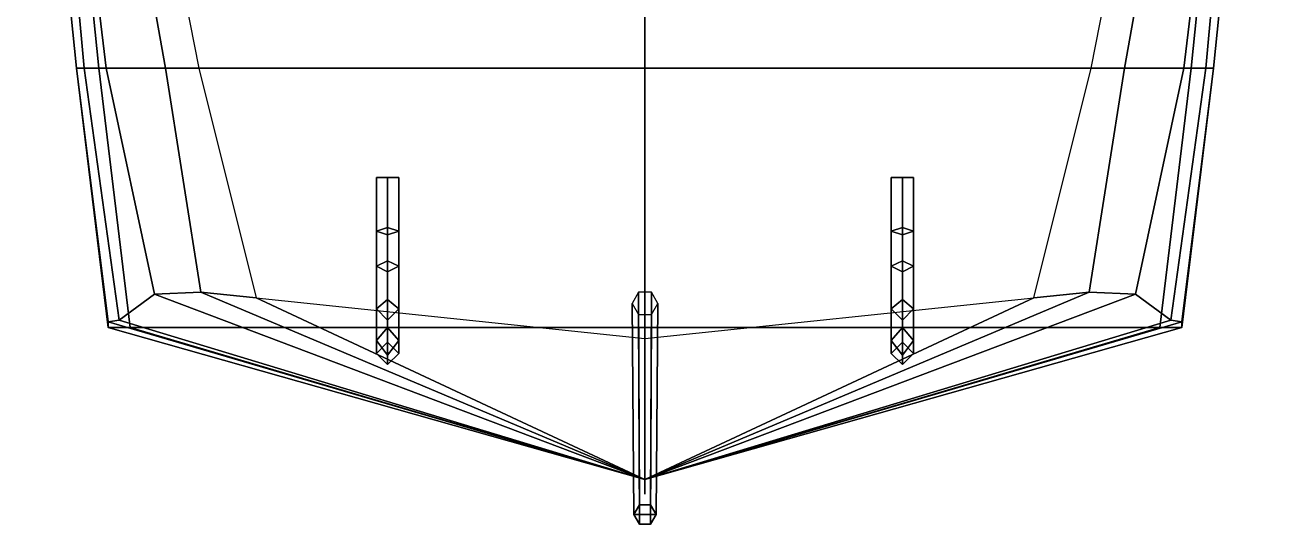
# Model space of a CAD drawing. Extents: x -4.1 to 4.2, y -20.9 to 21.5.
# Drawn here: x -3.35 to 3.35, y -20.9 to -18.21 of the extents above; entities that cross this region are included whole.
import ezdxf

# ---------------------------------------------------------------- set-up
doc = ezdxf.new("R2010")
doc.units = 0
doc.layers.get('0').update_dxf_attribs({"linetype": 'CONTINUOUS'})
doc.layers.add('RAILINGS', color=6, linetype='CONTINUOUS')

msp = doc.modelspace()

# ---------------------------------------------------------------- linework, layer by layer
for points in [[(-3.35, -15.7, 1.87), (-3.28, -15.7, 1.84), (-3.03, -18.44, 1.99), (-3.07, -18.44, 2)], [(-3.23, -15.7, 1.99), (-3.35, -15.7, 1.99), (-3.07, -18.44, 2.12), (-2.95, -18.44, 2.12)], [(-3.35, -15.7, 1.99), (-3.35, -15.7, 1.87), (-3.07, -18.44, 2), (-3.07, -18.44, 2.12)], [(-3.28, -15.7, 1.84), (-3.24, -15.7, 1.23), (-2.91, -18.44, 1.23), (-3.03, -18.44, 1.99)], [(-3.24, -15.7, 1.23), (-3.08, -15.7, 0.4), (-2.59, -18.44, 0.26), (-2.91, -18.44, 1.23)], [(-2.95, -18.44, 2.12), (2.95, -18.44, 2.12), (3.23, -15.7, 1.99), (-3.23, -15.7, 1.99)], [(-3.08, -15.7, 0.4), (-2.95, -15.7), (-2.41, -18.44), (-2.59, -18.44, 0.26)], [(2.59, -18.44, 0.26), (2.41, -18.44), (2.95, -15.7), (3.08, -15.7, 0.4)], [(2.91, -18.44, 1.23), (2.59, -18.44, 0.26), (3.08, -15.7, 0.4), (3.24, -15.7, 1.23)], [(3.03, -18.44, 1.99), (2.91, -18.44, 1.23), (3.24, -15.7, 1.23), (3.28, -15.7, 1.84)], [(2.95, -18.44, 2.12), (3.07, -18.44, 2.12), (3.35, -15.7, 1.99), (3.23, -15.7, 1.99)], [(3.07, -18.44, 2), (3.03, -18.44, 1.99), (3.28, -15.7, 1.84), (3.35, -15.7, 1.87)], [(3.07, -18.44, 2.12), (3.07, -18.44, 2), (3.35, -15.7, 1.87), (3.35, -15.7, 1.99)], [(-2.95, -18.44, 2.12), (-3.07, -18.44, 2.12), (-2.9, -19.84, 2.19), (-2.78, -19.84, 2.19)], [(-3.07, -18.44, 2.12), (-3.07, -18.44, 2), (-2.9, -19.81, 2.09), (-2.9, -19.84, 2.19)], [(-3.07, -18.44, 2), (-3.03, -18.44, 1.99), (-2.84, -19.8, 2.06), (-2.9, -19.81, 2.09)], [(-3.03, -18.44, 1.99), (-2.91, -18.44, 1.23), (-2.65, -19.66, 0.99), (-2.84, -19.8, 2.06)], [(-2.78, -19.84, 2.19), (2.78, -19.84, 2.19), (2.95, -18.44, 2.12), (-2.95, -18.44, 2.12)], [(-2.91, -18.44, 1.23), (-2.59, -18.44, 0.26), (-2.4, -19.65, 0.36), (-2.65, -19.66, 0.99)], [(-2.59, -18.44, 0.26), (-2.41, -18.44), (-2.1, -19.68), (-2.4, -19.65, 0.36)], [(2.4, -19.65, 0.36), (2.1, -19.68), (2.41, -18.44), (2.59, -18.44, 0.26)], [(2.65, -19.66, 0.99), (2.4, -19.65, 0.36), (2.59, -18.44, 0.26), (2.91, -18.44, 1.23)], [(2.84, -19.8, 2.06), (2.65, -19.66, 0.99), (2.91, -18.44, 1.23), (3.03, -18.44, 1.99)], [(2.78, -19.84, 2.19), (2.9, -19.84, 2.19), (3.07, -18.44, 2.12), (2.95, -18.44, 2.12)], [(2.9, -19.81, 2.09), (2.84, -19.8, 2.06), (3.03, -18.44, 1.99), (3.07, -18.44, 2)], [(2.9, -19.84, 2.19), (2.9, -19.81, 2.09), (3.07, -18.44, 2), (3.07, -18.44, 2.12)], [(-1.39, -19.03, 5.46), (-1.45, -19.03, 5.4), (-1.45, -19.32, 5.4), (-1.39, -19.34, 5.46)], [(-1.45, -19.03, 5.4), (-1.39, -19.03, 5.34), (-1.39, -19.3, 5.34), (-1.45, -19.32, 5.4)], [(-1.39, -19.03, 5.34), (-1.45, -19.03, 5.4), (-1.39, -19.03, 5.46), (-1.33, -19.03, 5.4)], [(-1.33, -19.03, 5.4), (-1.39, -19.03, 5.46), (-1.39, -19.34, 5.46), (-1.33, -19.32, 5.4)], [(-1.39, -19.03, 5.34), (-1.33, -19.03, 5.4), (-1.33, -19.32, 5.4), (-1.39, -19.3, 5.34)], [(1.39, -19.03, 5.46), (1.33, -19.03, 5.4), (1.33, -19.32, 5.4), (1.39, -19.34, 5.46)], [(1.33, -19.03, 5.4), (1.39, -19.03, 5.34), (1.39, -19.3, 5.34), (1.33, -19.32, 5.4)], [(1.39, -19.03, 5.34), (1.33, -19.03, 5.4), (1.39, -19.03, 5.46), (1.45, -19.03, 5.4)], [(1.45, -19.03, 5.4), (1.39, -19.03, 5.46), (1.39, -19.34, 5.46), (1.45, -19.32, 5.4)], [(1.39, -19.03, 5.34), (1.45, -19.03, 5.4), (1.45, -19.32, 5.4), (1.39, -19.3, 5.34)], [(-1.45, -19.32, 5.4), (-1.39, -19.3, 5.34), (-1.39, -19.48, 5.28), (-1.45, -19.51, 5.33)], [(-1.39, -19.34, 5.46), (-1.45, -19.32, 5.4), (-1.45, -19.51, 5.33), (-1.39, -19.54, 5.39)], [(-1.39, -19.3, 5.34), (-1.33, -19.32, 5.4), (-1.33, -19.51, 5.33), (-1.39, -19.48, 5.28)], [(-1.33, -19.32, 5.4), (-1.39, -19.34, 5.46), (-1.39, -19.54, 5.39), (-1.33, -19.51, 5.33)], [(1.33, -19.32, 5.4), (1.39, -19.3, 5.34), (1.39, -19.48, 5.28), (1.33, -19.51, 5.33)], [(1.39, -19.34, 5.46), (1.33, -19.32, 5.4), (1.33, -19.51, 5.33), (1.39, -19.54, 5.39)], [(1.39, -19.3, 5.34), (1.45, -19.32, 5.4), (1.45, -19.51, 5.33), (1.39, -19.48, 5.28)], [(1.45, -19.32, 5.4), (1.39, -19.34, 5.46), (1.39, -19.54, 5.39), (1.45, -19.51, 5.33)], [(-1.45, -19.51, 5.33), (-1.39, -19.48, 5.28), (-1.39, -19.69, 5.11), (-1.45, -19.74, 5.15)], [(-1.39, -19.48, 5.28), (-1.33, -19.51, 5.33), (-1.33, -19.74, 5.15), (-1.39, -19.69, 5.11)], [(1.33, -19.51, 5.33), (1.39, -19.48, 5.28), (1.39, -19.69, 5.11), (1.33, -19.74, 5.15)], [(1.39, -19.48, 5.28), (1.45, -19.51, 5.33), (1.45, -19.74, 5.15), (1.39, -19.69, 5.11)], [(-1.39, -19.54, 5.39), (-1.45, -19.51, 5.33), (-1.45, -19.74, 5.15), (-1.39, -19.8, 5.19)], [(-1.33, -19.51, 5.33), (-1.39, -19.54, 5.39), (-1.39, -19.8, 5.19), (-1.33, -19.74, 5.15)], [(1.39, -19.54, 5.39), (1.33, -19.51, 5.33), (1.33, -19.74, 5.15), (1.39, -19.8, 5.19)], [(1.45, -19.51, 5.33), (1.39, -19.54, 5.39), (1.39, -19.8, 5.19), (1.45, -19.74, 5.15)], [(-2.84, -19.8, 2.06), (-2.65, -19.66, 0.99), (0, -20.66, 2.22)], [(-2.65, -19.66, 0.99), (-2.4, -19.65, 0.36), (0, -20.66, 2.22)], [(-2.4, -19.65, 0.36), (-2.1, -19.68), (0, -20.66, 2.22)], [(-2.1, -19.68), (0, -19.9), (0, -20.66, 2.22)], [(-1.45, -19.74, 5.15), (-1.39, -19.69, 5.11), (-1.39, -19.84, 4.84), (-1.45, -19.91, 4.87)], [(-1.39, -19.69, 5.11), (-1.33, -19.74, 5.15), (-1.33, -19.91, 4.87), (-1.39, -19.84, 4.84)], [(-0.035, -19.6494, 2.18), (-0.07, -19.71, 2.18), (-0.06, -20.85, 5.37), (-0.03, -20.798, 5.37)], [(0.035, -19.6494, 2.18), (-0.035, -19.6494, 2.18), (-0.03, -20.798, 5.37), (0.03, -20.798, 5.37)], [(2.1, -19.68), (2.4, -19.65, 0.36), (0, -20.66, 2.22)], [(2.4, -19.65, 0.36), (2.65, -19.66, 0.99), (0, -20.66, 2.22)], [(2.65, -19.66, 0.99), (2.84, -19.8, 2.06), (0, -20.66, 2.22)], [(0, -19.9), (2.1, -19.68), (0, -20.66, 2.22)], [(0.07, -19.71, 2.18), (0.035, -19.6494, 2.18), (0.03, -20.798, 5.37), (0.06, -20.85, 5.37)], [(1.33, -19.74, 5.15), (1.39, -19.69, 5.11), (1.39, -19.84, 4.84), (1.33, -19.91, 4.87)], [(1.39, -19.69, 5.11), (1.45, -19.74, 5.15), (1.45, -19.91, 4.87), (1.39, -19.84, 4.84)], [(-1.39, -19.8, 5.19), (-1.45, -19.74, 5.15), (-1.45, -19.91, 4.87), (-1.39, -19.99, 4.9)], [(-1.33, -19.74, 5.15), (-1.39, -19.8, 5.19), (-1.39, -19.99, 4.9), (-1.33, -19.91, 4.87)], [(-0.07, -19.71, 2.18), (-0.035, -19.7706, 2.18), (-0.03, -20.902, 5.37), (-0.06, -20.85, 5.37)], [(0.035, -19.7706, 2.18), (0.07, -19.71, 2.18), (0.06, -20.85, 5.37), (0.03, -20.902, 5.37)], [(1.39, -19.8, 5.19), (1.33, -19.74, 5.15), (1.33, -19.91, 4.87), (1.39, -19.99, 4.9)], [(1.45, -19.74, 5.15), (1.39, -19.8, 5.19), (1.39, -19.99, 4.9), (1.45, -19.91, 4.87)], [(-2.9, -19.81, 2.09), (-2.84, -19.8, 2.06), (0, -20.66, 2.22)], [(-2.9, -19.84, 2.19), (-2.9, -19.81, 2.09), (0, -20.66, 2.22)], [(-0.035, -19.7706, 2.18), (0.035, -19.7706, 2.18), (0.03, -20.902, 5.37), (-0.03, -20.902, 5.37)], [(0, -20.66, 2.22), (0, -20.66, 2.22), (2.84, -19.8, 2.06), (2.9, -19.81, 2.09)], [(0, -20.66, 2.22), (0, -20.66, 2.22), (2.9, -19.81, 2.09), (2.9, -19.84, 2.19)], [(-2.78, -19.84, 2.19), (-2.9, -19.84, 2.19), (0, -20.66, 2.22)], [(0, -20.66, 2.22), (2.78, -19.84, 2.19), (2.78, -19.84, 2.19), (-2.78, -19.84, 2.19)], [(-1.45, -19.91, 4.87), (-1.39, -19.84, 4.84), (-1.39, -19.92, 4.53), (-1.45, -19.98, 4.58)], [(-1.39, -19.84, 4.84), (-1.33, -19.91, 4.87), (-1.33, -19.98, 4.58), (-1.39, -19.92, 4.53)], [(0, -20.66, 2.22), (0, -20.66, 2.22), (2.9, -19.84, 2.19), (2.78, -19.84, 2.19)], [(1.33, -19.91, 4.87), (1.39, -19.84, 4.84), (1.39, -19.92, 4.53), (1.33, -19.98, 4.58)], [(1.39, -19.84, 4.84), (1.45, -19.91, 4.87), (1.45, -19.98, 4.58), (1.39, -19.92, 4.53)], [(-1.39, -19.99, 4.9), (-1.45, -19.91, 4.87), (-1.45, -19.98, 4.58), (-1.39, -20.04, 4.63)], [(-1.39, -19.92, 2.19), (-1.45, -19.98, 2.19), (-1.45, -19.98, 4.58), (-1.39, -19.92, 4.53)], [(-1.33, -19.91, 4.87), (-1.39, -19.99, 4.9), (-1.39, -20.04, 4.63), (-1.33, -19.98, 4.58)], [(-1.33, -19.98, 2.19), (-1.39, -19.92, 2.19), (-1.39, -19.92, 4.53), (-1.33, -19.98, 4.58)], [(1.39, -19.99, 4.9), (1.33, -19.91, 4.87), (1.33, -19.98, 4.58), (1.39, -20.04, 4.63)], [(1.39, -19.92, 2.19), (1.33, -19.98, 2.19), (1.33, -19.98, 4.58), (1.39, -19.92, 4.53)], [(1.45, -19.91, 4.87), (1.39, -19.99, 4.9), (1.39, -20.04, 4.63), (1.45, -19.98, 4.58)], [(1.45, -19.98, 2.19), (1.39, -19.92, 2.19), (1.39, -19.92, 4.53), (1.45, -19.98, 4.58)], [(-1.45, -19.98, 2.19), (-1.39, -20.04, 2.19), (-1.39, -20.04, 4.63), (-1.45, -19.98, 4.58)], [(-1.39, -20.04, 2.19), (-1.33, -19.98, 2.19), (-1.33, -19.98, 4.58), (-1.39, -20.04, 4.63)], [(1.33, -19.98, 2.19), (1.39, -20.04, 2.19), (1.39, -20.04, 4.63), (1.33, -19.98, 4.58)], [(1.39, -20.04, 2.19), (1.45, -19.98, 2.19), (1.45, -19.98, 4.58), (1.39, -20.04, 4.63)], [(-0.03, -20.798, 5.37), (-0.06, -20.85, 5.37), (0.06, -20.85, 5.37), (0.03, -20.798, 5.37)], [(-0.06, -20.85, 5.37), (-0.03, -20.902, 5.37), (0.03, -20.902, 5.37), (0.06, -20.85, 5.37)]]:
    msp.add_3dface(points)
at = {"layer": 'RAILINGS'}
for points in [[(0, -0.65, 14.8), (0, -0.65, 14.83), (0, -20.74, 5.25), (0, -20.74, 5.2)], [(0, -20.74, 5.2), (0, -20.74, 5.25), (0, -0.65, 14.83), (0, -0.65, 14.8)]]:
    msp.add_3dface(points, dxfattribs=at)

doc.saveas('drawing.dxf')
